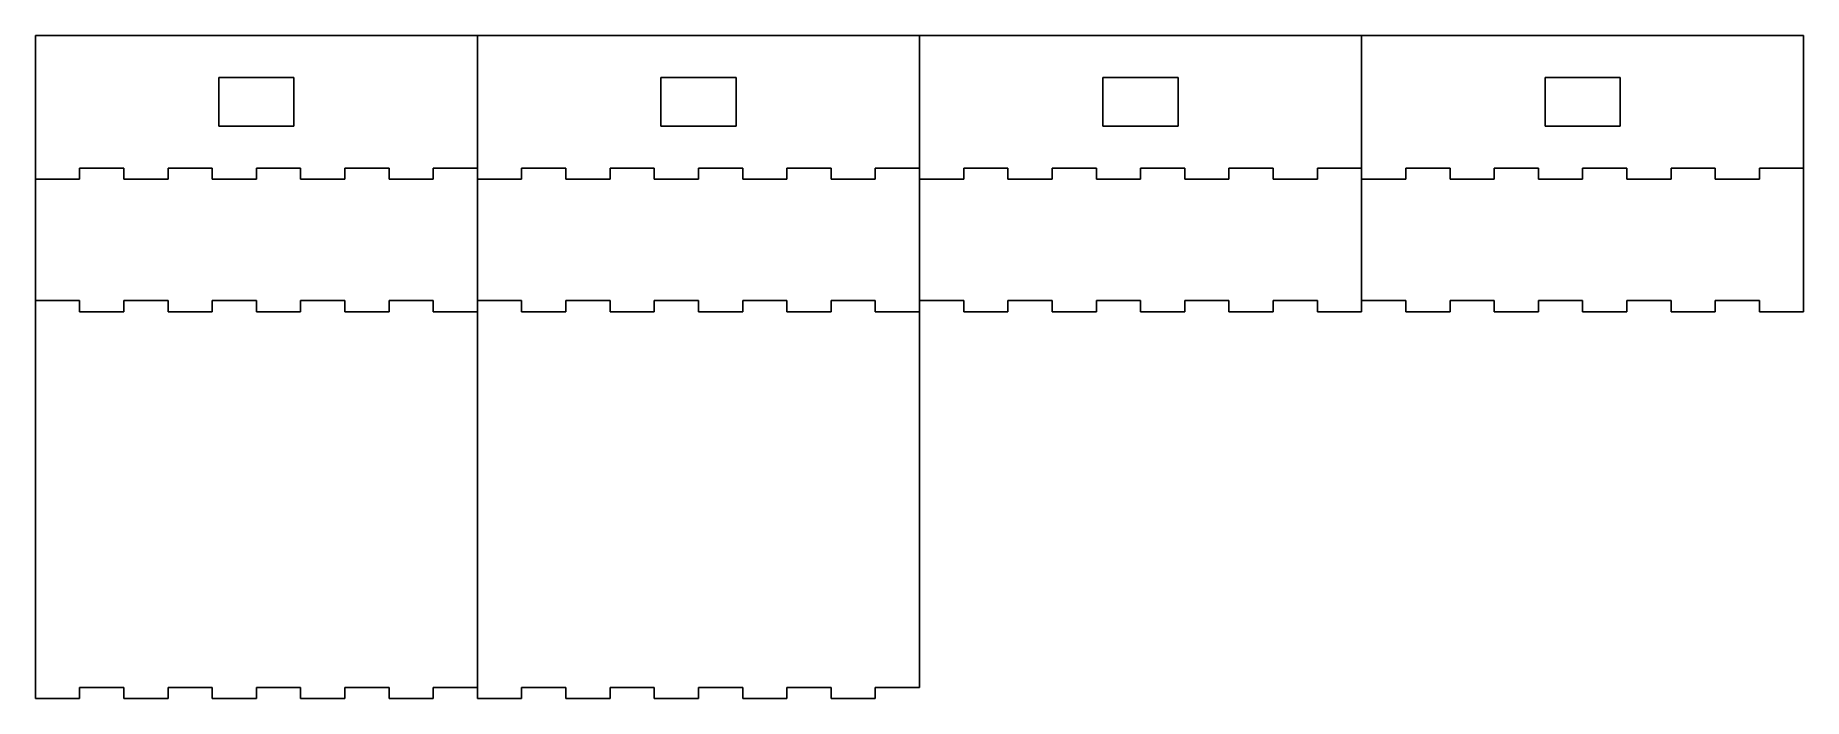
# Model space of a CAD drawing. Header units: millimetres. Extents: x 28 to 428, y 385 to 535.
import ezdxf

# ---------------------------------------------------------------- set-up
doc = ezdxf.new("R2010")
doc.units = ezdxf.units.MM

msp = doc.modelspace()

# ---------------------------------------------------------------- linework, layer by layer
for p, q in [((28.28, 535.15), (44.28, 535.15)), ((28.28, 535.15), (36.28, 535.15)), ((128.28, 535.15), (28.28, 535.15)), ((28.28, 535.15), (28.28, 502.65)), ((44.28, 535.15), (60.28, 535.15)), ((44.28, 535.15), (52.28, 535.15)), ((60.28, 535.15), (76.28, 535.15)), ((60.28, 535.15), (68.28, 535.15)), ((76.28, 535.15), (92.28, 535.15)), ((76.28, 535.15), (84.28, 535.15)), ((92.28, 535.15), (108.28, 535.15)), ((92.28, 535.15), (100.28, 535.15)), ((108.28, 535.15), (124.28, 535.15)), ((108.28, 535.15), (116.28, 535.15)), ((124.28, 535.15), (140.28, 535.15)), ((124.28, 535.15), (132.28, 535.15)), ((128.28, 505.15), (128.28, 535.15)), ((228.28, 535.15), (128.28, 535.15)), ((128.28, 535.15), (128.28, 502.65)), ((228.28, 505.15), (228.28, 535.15)), ((328.28, 535.15), (228.28, 535.15)), ((228.28, 535.15), (228.28, 502.65)), ((328.28, 505.15), (328.28, 535.15)), ((428.28, 535.15), (328.28, 535.15)), ((328.28, 535.15), (328.28, 502.65)), ((428.28, 505.15), (428.28, 535.15)), ((86.78, 525.65), (69.78, 525.65)), ((69.78, 525.65), (69.78, 514.65)), ((86.78, 514.65), (86.78, 525.65)), ((186.78, 525.65), (169.78, 525.65)), ((169.78, 525.65), (169.78, 514.65)), ((186.78, 514.65), (186.78, 525.65)), ((286.78, 525.65), (269.78, 525.65)), ((269.78, 525.65), (269.78, 514.65)), ((286.78, 514.65), (286.78, 525.65)), ((386.78, 525.65), (369.78, 525.65)), ((369.78, 525.65), (369.78, 514.65)), ((386.78, 514.65), (386.78, 525.65)), ((69.78, 514.65), (78.28, 514.65)), ((78.28, 514.65), (86.78, 514.65)), ((169.78, 514.65), (178.28, 514.65)), ((178.28, 514.65), (186.78, 514.65)), ((269.78, 514.65), (278.28, 514.65)), ((278.28, 514.65), (286.78, 514.65)), ((369.78, 514.65), (378.28, 514.65)), ((378.28, 514.65), (386.78, 514.65)), ((38.28, 502.65), (38.28, 505.15)), ((38.28, 505.15), (48.28, 505.15)), ((48.28, 505.15), (48.28, 502.65)), ((58.28, 502.65), (58.28, 505.15)), ((58.28, 505.15), (68.28, 505.15)), ((68.28, 505.15), (68.28, 502.65)), ((78.28, 502.65), (78.28, 505.15)), ((78.28, 505.15), (88.28, 505.15)), ((88.28, 505.15), (88.28, 502.65)), ((98.28, 502.65), (98.28, 505.15)), ((98.28, 505.15), (108.28, 505.15)), ((108.28, 505.15), (108.28, 502.65)), ((118.28, 502.65), (118.28, 505.15)), ((118.28, 505.15), (128.28, 505.15)), ((128.28, 472.65), (128.28, 505.15)), ((138.28, 502.65), (138.28, 505.15)), ((138.28, 505.15), (148.28, 505.15)), ((148.28, 505.15), (148.28, 502.65)), ((158.28, 502.65), (158.28, 505.15)), ((158.28, 505.15), (168.28, 505.15)), ((168.28, 505.15), (168.28, 502.65)), ((178.28, 502.65), (178.28, 505.15)), ((178.28, 505.15), (188.28, 505.15)), ((188.28, 505.15), (188.28, 502.65)), ((198.28, 502.65), (198.28, 505.15)), ((198.28, 505.15), (208.28, 505.15)), ((208.28, 505.15), (208.28, 502.65)), ((218.28, 502.65), (218.28, 505.15)), ((218.28, 505.15), (228.28, 505.15)), ((228.28, 472.65), (228.28, 505.15)), ((238.28, 502.65), (238.28, 505.15)), ((238.28, 505.15), (248.28, 505.15)), ((248.28, 505.15), (248.28, 502.65)), ((258.28, 502.65), (258.28, 505.15)), ((258.28, 505.15), (268.28, 505.15)), ((268.28, 505.15), (268.28, 502.65)), ((278.28, 502.65), (278.28, 505.15)), ((278.28, 505.15), (288.28, 505.15)), ((288.28, 505.15), (288.28, 502.65)), ((298.28, 502.65), (298.28, 505.15)), ((298.28, 505.15), (308.28, 505.15)), ((308.28, 505.15), (308.28, 502.65)), ((318.28, 502.65), (318.28, 505.15)), ((318.28, 505.15), (328.28, 505.15)), ((338.28, 502.65), (338.28, 505.15)), ((338.28, 505.15), (348.28, 505.15)), ((348.28, 505.15), (348.28, 502.65)), ((358.28, 502.65), (358.28, 505.15)), ((358.28, 505.15), (368.28, 505.15)), ((368.28, 505.15), (368.28, 502.65)), ((378.28, 502.65), (378.28, 505.15)), ((378.28, 505.15), (388.28, 505.15)), ((388.28, 505.15), (388.28, 502.65)), ((398.28, 502.65), (398.28, 505.15)), ((398.28, 505.15), (408.28, 505.15)), ((408.28, 505.15), (408.28, 502.65)), ((418.28, 502.65), (418.28, 505.15)), ((418.28, 505.15), (428.28, 505.15)), ((428.28, 472.65), (428.28, 505.15)), ((28.28, 502.65), (38.28, 502.65)), ((28.28, 502.65), (28.28, 475.15)), ((28.28, 502.65), (28.28, 488.9)), ((48.28, 502.65), (58.28, 502.65)), ((68.28, 502.65), (78.28, 502.65)), ((88.28, 502.65), (98.28, 502.65)), ((108.28, 502.65), (118.28, 502.65)), ((128.28, 502.65), (138.28, 502.65)), ((148.28, 502.65), (158.28, 502.65)), ((168.28, 502.65), (178.28, 502.65)), ((188.28, 502.65), (198.28, 502.65)), ((208.28, 502.65), (218.28, 502.65)), ((228.28, 502.65), (238.28, 502.65)), ((248.28, 502.65), (258.28, 502.65)), ((268.28, 502.65), (278.28, 502.65)), ((288.28, 502.65), (298.28, 502.65)), ((308.28, 502.65), (318.28, 502.65)), ((328.28, 502.65), (338.28, 502.65)), ((328.28, 472.65), (328.28, 502.65)), ((348.28, 502.65), (358.28, 502.65)), ((368.28, 502.65), (378.28, 502.65)), ((388.28, 502.65), (398.28, 502.65)), ((408.28, 502.65), (418.28, 502.65)), ((28.28, 475.15), (38.28, 475.15)), ((28.28, 475.15), (28.28, 430.15)), ((38.28, 475.15), (38.28, 472.65)), ((38.28, 472.65), (48.28, 472.65)), ((48.28, 472.65), (48.28, 475.15)), ((48.28, 475.15), (58.28, 475.15)), ((58.28, 475.15), (58.28, 472.65)), ((58.28, 472.65), (68.28, 472.65)), ((68.28, 472.65), (68.28, 475.15)), ((68.28, 475.15), (78.28, 475.15)), ((78.28, 475.15), (78.28, 472.65)), ((78.28, 472.65), (88.28, 472.65)), ((88.28, 472.65), (88.28, 475.15)), ((88.28, 475.15), (98.28, 475.15)), ((98.28, 475.15), (98.28, 472.65)), ((98.28, 472.65), (108.28, 472.65)), ((108.28, 472.65), (108.28, 475.15)), ((108.28, 475.15), (118.28, 475.15)), ((118.28, 475.15), (118.28, 472.65)), ((118.28, 472.65), (128.28, 472.65)), ((128.28, 475.15), (138.28, 475.15)), ((128.28, 385.15), (128.28, 472.65)), ((138.28, 475.15), (138.28, 472.65)), ((138.28, 472.65), (148.28, 472.65)), ((148.28, 472.65), (148.28, 475.15)), ((148.28, 475.15), (158.28, 475.15)), ((158.28, 475.15), (158.28, 472.65)), ((158.28, 472.65), (168.28, 472.65)), ((168.28, 472.65), (168.28, 475.15)), ((168.28, 475.15), (178.28, 475.15)), ((178.28, 475.15), (178.28, 472.65)), ((178.28, 472.65), (188.28, 472.65)), ((188.28, 472.65), (188.28, 475.15)), ((188.28, 475.15), (198.28, 475.15)), ((198.28, 475.15), (198.28, 472.65)), ((198.28, 472.65), (208.28, 472.65)), ((208.28, 472.65), (208.28, 475.15)), ((208.28, 475.15), (218.28, 475.15)), ((218.28, 475.15), (218.28, 472.65)), ((218.28, 472.65), (228.28, 472.65)), ((228.28, 475.15), (238.28, 475.15)), ((228.28, 472.65), (228.28, 427.65)), ((238.28, 475.15), (238.28, 472.65)), ((238.28, 472.65), (248.28, 472.65)), ((248.28, 472.65), (248.28, 475.15)), ((248.28, 475.15), (258.28, 475.15)), ((258.28, 475.15), (258.28, 472.65)), ((258.28, 472.65), (268.28, 472.65)), ((268.28, 472.65), (268.28, 475.15)), ((268.28, 475.15), (278.28, 475.15)), ((278.28, 475.15), (278.28, 472.65)), ((278.28, 472.65), (288.28, 472.65)), ((288.28, 472.65), (288.28, 475.15)), ((288.28, 475.15), (298.28, 475.15)), ((298.28, 475.15), (298.28, 472.65)), ((298.28, 472.65), (308.28, 472.65)), ((308.28, 472.65), (308.28, 475.15)), ((308.28, 475.15), (318.28, 475.15)), ((318.28, 475.15), (318.28, 472.65)), ((318.28, 472.65), (328.28, 472.65)), ((328.28, 475.15), (338.28, 475.15)), ((338.28, 475.15), (338.28, 472.65)), ((338.28, 472.65), (348.28, 472.65)), ((348.28, 472.65), (348.28, 475.15)), ((348.28, 475.15), (358.28, 475.15)), ((358.28, 475.15), (358.28, 472.65)), ((358.28, 472.65), (368.28, 472.65)), ((368.28, 472.65), (368.28, 475.15)), ((368.28, 475.15), (378.28, 475.15)), ((378.28, 475.15), (378.28, 472.65)), ((378.28, 472.65), (388.28, 472.65)), ((388.28, 472.65), (388.28, 475.15)), ((388.28, 475.15), (398.28, 475.15)), ((398.28, 475.15), (398.28, 472.65)), ((398.28, 472.65), (408.28, 472.65)), ((408.28, 472.65), (408.28, 475.15)), ((408.28, 475.15), (418.28, 475.15)), ((418.28, 475.15), (418.28, 472.65)), ((418.28, 472.65), (428.28, 472.65)), ((228.28, 387.65), (228.28, 432.65)), ((28.28, 385.15), (28.28, 430.15)), ((28.28, 385.15), (38.28, 385.15)), ((38.28, 385.15), (38.28, 387.65)), ((38.28, 387.65), (48.28, 387.65)), ((48.28, 387.65), (48.28, 385.15)), ((48.28, 385.15), (58.28, 385.15)), ((58.28, 385.15), (58.28, 387.65)), ((58.28, 387.65), (68.28, 387.65)), ((68.28, 387.65), (68.28, 385.15)), ((68.28, 385.15), (78.28, 385.15)), ((78.28, 385.15), (78.28, 387.65)), ((78.28, 387.65), (88.28, 387.65)), ((88.28, 387.65), (88.28, 385.15)), ((88.28, 385.15), (98.28, 385.15)), ((98.28, 385.15), (98.28, 387.65)), ((98.28, 387.65), (108.28, 387.65)), ((108.28, 387.65), (108.28, 385.15)), ((108.28, 385.15), (118.28, 385.15)), ((118.28, 385.15), (118.28, 387.65)), ((118.28, 387.65), (128.28, 387.65)), ((128.28, 385.15), (138.28, 385.15)), ((138.28, 385.15), (138.28, 387.65)), ((138.28, 387.65), (148.28, 387.65)), ((148.28, 387.65), (148.28, 385.15)), ((148.28, 385.15), (158.28, 385.15)), ((158.28, 385.15), (158.28, 387.65)), ((158.28, 387.65), (168.28, 387.65)), ((168.28, 387.65), (168.28, 385.15)), ((168.28, 385.15), (178.28, 385.15)), ((178.28, 385.15), (178.28, 387.65)), ((178.28, 387.65), (188.28, 387.65)), ((188.28, 387.65), (188.28, 385.15)), ((188.28, 385.15), (198.28, 385.15)), ((198.28, 385.15), (198.28, 387.65)), ((198.28, 387.65), (208.28, 387.65)), ((208.28, 387.65), (208.28, 385.15)), ((208.28, 385.15), (218.28, 385.15)), ((218.28, 385.15), (218.28, 387.65)), ((218.28, 387.65), (228.28, 387.65))]:
    msp.add_line(p, q)

doc.saveas('drawing.dxf')
